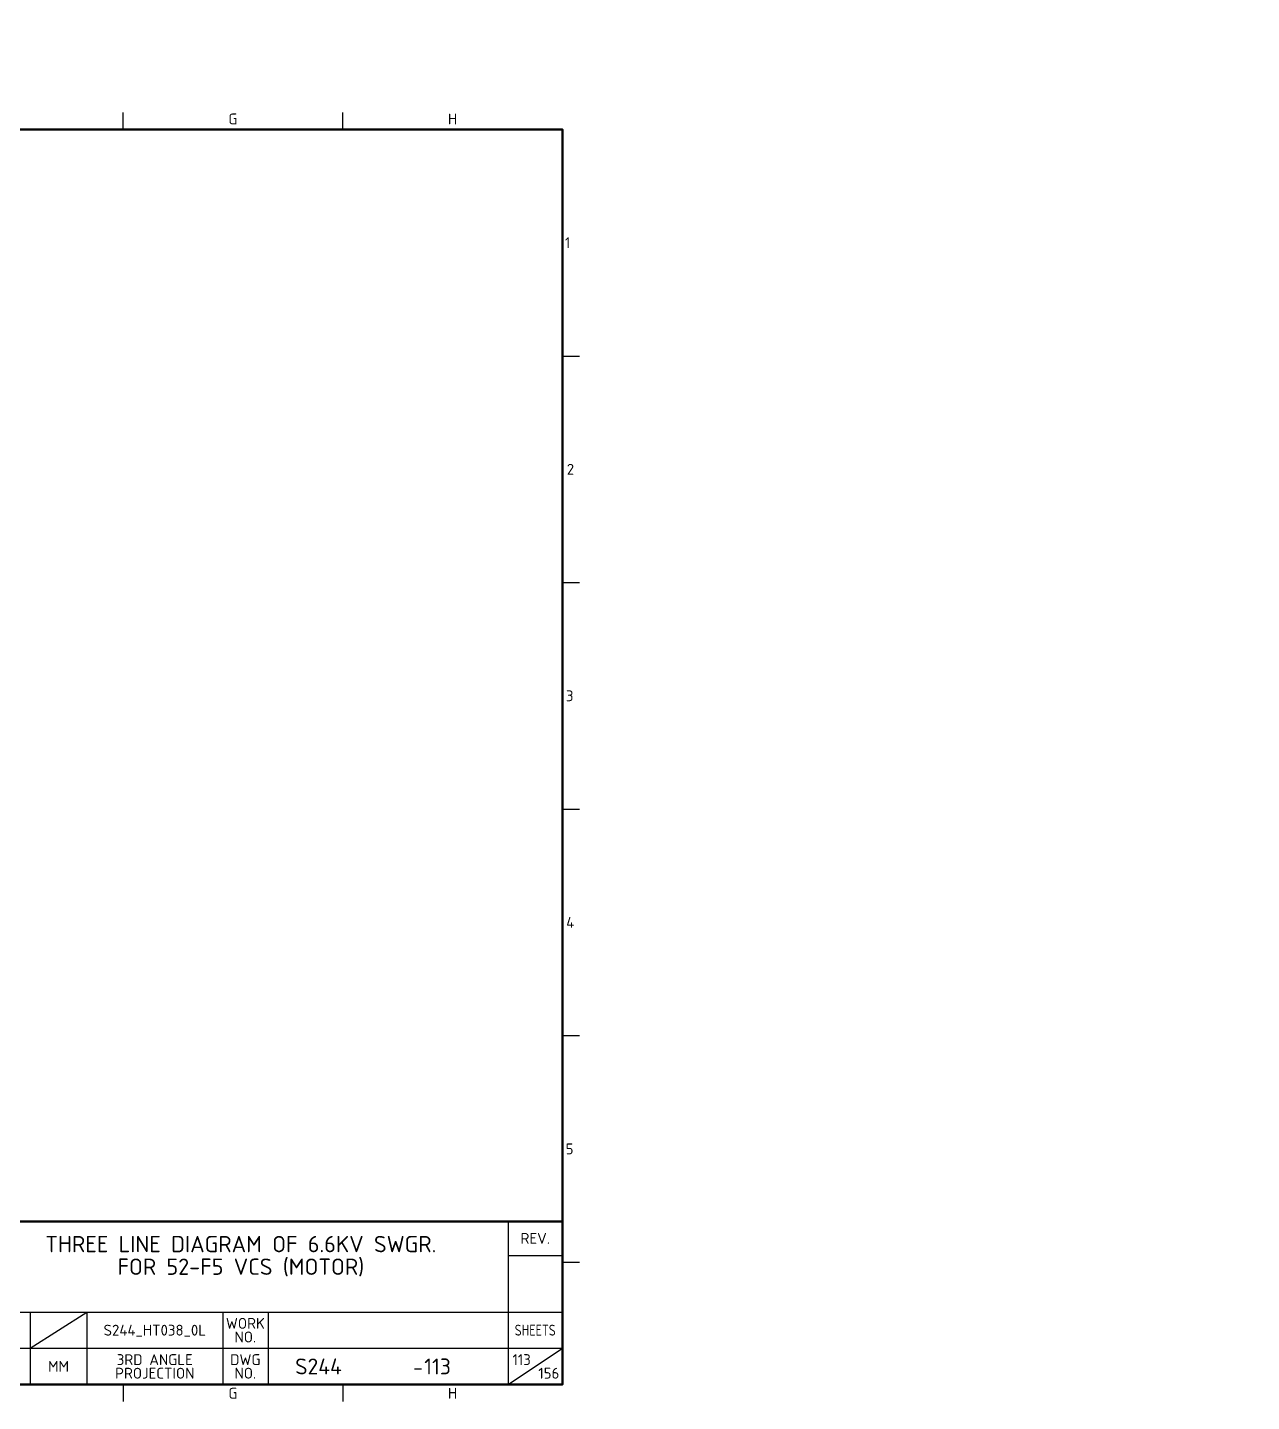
# Model space of a CAD drawing. Header units: millimetres. Extents: x 0 to 640, y 1 to 352.
# Drawn here: x 328.8 to 639.6, y 3.2 to 351.9 of the extents above; entities that cross this region are included whole.
import ezdxf
from ezdxf.enums import TextEntityAlignment as Align

# ---------------------------------------------------------------- set-up
doc = ezdxf.new("R2010")
doc.units = ezdxf.units.MM
for name, color, linetype in [('MISC', 7, 'Continuous'), ('Sheet Line', 3, 'Continuous'), ('Sheet Text', 2, 'Continuous'), ('SYMS', 7, 'Continuous')]:
    doc.layers.add(name, color=color, linetype=linetype)
doc.layers.add('Sheet Out Line', color=2, linetype='Continuous', lineweight=50)
doc.styles.add('WD_IEC', font='ISOCP2.shx', dxfattribs={"width": 1.1, "height": 2.4, "bigfont": 'whgtxt.shx'})
pattern_1 = [(45, (123.85557, 95.69532), (-0.1122532, 0.1122532), [])]
pattern_2 = [(45, (333.85557, 293.19532), (-0.1122532, 0.1122532), [])]

# ---------------------------------------------------------------- blocks, each defined once
blk = doc.blocks.new('LSSA3')
at = {"lineweight": -3}
h = blk.add_hatch(dxfattribs=at)
h.set_pattern_fill('ANSI31', color=256, scale=0.05, style=0)
h.set_pattern_definition(pattern_2)
h.paths.add_polyline_path([(555.99, 306.01), (556.14, 306.01)], flags=17)
edge = h.paths.add_edge_path(flags=17)
edge.add_line((555.83, 306.01), (555.99, 306.01))
edge.add_line((555.83, 306.01), (555.99, 306.01))
h = blk.add_hatch()
h.set_pattern_fill('ANSI31', color=256, scale=0.05, style=0)
h.set_pattern_definition(pattern_1)
h.paths.add_polyline_path([(345.99, 108.51), (346.14, 108.51)], flags=17)
edge = h.paths.add_edge_path(flags=17)
edge.add_line((345.83, 108.51), (345.99, 108.51))
edge.add_line((345.83, 108.51), (345.99, 108.51))
blk.add_line((371.37, 9.97), (372.92, 9.97))
at = {"layer": 'Sheet Line'}
for p, q in [((307, 283.5), (307, 287.25)), ((355.5, 283.5), (355.5, 287.25)), ((404, 233.5), (407.75, 233.5)), ((404, 183.5), (407.75, 183.5)), ((404, 133.5), (407.75, 133.5)), ((404, 83.5), (407.75, 83.5)), ((392, 42.5), (392, 6.5)), ((392, 35), (404, 35)), ((404, 33.5), (407.75, 33.5)), ((164, 22.5), (404, 22.5)), ((286.5, 22.5), (286.5, 6.5)), ((286.5, 14.5), (299, 22.5)), ((299, 22.5), (299, 6.5)), ((329, 22.5), (329, 6.5)), ((339, 22.5), (339, 6.5)), ((269, 14.5), (404, 14.5)), ((392, 6.5), (404, 14.5)), ((307, 6.5), (307, 2.75)), ((355.5, 6.5), (355.5, 2.75))]:
    blk.add_line(p, q, dxfattribs=at)
at = {"layer": 'Sheet Out Line'}
blk.add_line((16, 42.5), (404, 42.5), dxfattribs=at)
blk.add_lwpolyline([(16, 6.5), (404, 6.5), (404, 283.5), (16, 283.5)], close=True, dxfattribs=at)
at = {"style": 'WD_IEC', "width": 1.1}
for tag, height, p in [('DESC4', 2.4, (57.5, 39.5)), ('CUSTOMERS31', 3.8, (219, 38)), ('CUSTOMERS21', 3.8, (219, 35.25)), ('TITLE1', 3.6, (333, 37.5)), ('DESC3', 2.4, (57.5, 33.5)), ('CUSTOMERS32', 3.8, (219, 32.5)), ('TITLE2', 3.6, (333, 32.5)), ('CUSTOMERS22', 3.8, (219, 29.75)), ('RN', 3.5, (398, 28.75)), ('DESC2', 2.4, (57.5, 27.5)), ('CUSTOMERS33', 3.8, (219, 27)), ('TITLE3', 3.6, (333, 27.5)), ('DESC1', 2.4, (57.5, 21.5)), ('FILE', 2.4, (314, 18.5)), ('WORKNO', 3.5, (365.5, 18.5)), ('DESC0', 2.4, (57.5, 15.5)), ('SHN', 2.4, (395, 12)), ('TSH', 2.4, (401, 9))]:
    blk.add_attdef(tag, text='', height=height, dxfattribs=at).set_placement(p, align=Align.MIDDLE_CENTER)
at = {"style": 'WD_IEC'}
for tag, p in [('DATE4', (96.5, 39.5)), ('DRWN4', (111.5, 39.5)), ('DSGN4', (126.5, 39.5)), ('CHKD4', (141.5, 39.5)), ('APPD4', (156.5, 39.5)), ('DATE3', (96.5, 33.5)), ('DRWN3', (111.5, 33.5)), ('DSGN3', (126.5, 33.5)), ('CHKD3', (141.5, 33.5)), ('APPD3', (156.5, 33.5)), ('DATE2', (96.5, 27.5)), ('DRWN2', (111.5, 27.5)), ('DSGN2', (126.5, 27.5)), ('CHKD2', (141.5, 27.5)), ('APPD2', (156.5, 27.5)), ('DATE1', (96.5, 21.5)), ('DRWN1', (111.5, 21.5)), ('DSGN1', (126.5, 21.5)), ('CHKD1', (141.5, 21.5)), ('APPD1', (156.5, 21.5)), ('DATE0', (96.5, 15.5)), ('DRWN0', (111.5, 15.5)), ('DSGN0', (126.5, 15.5)), ('CHKD0', (141.5, 15.5)), ('APPD0', (156.5, 15.5))]:
    blk.add_attdef(tag, text='', height=2.4, dxfattribs=at).set_placement(p, align=Align.MIDDLE_CENTER)
at = {"style": 'WD_IEC', "width": 1.1}
for tag, p in [('DWG1ST', (345, 10.5)), ('DWGNO', (373.49, 10.5))]:
    blk.add_attdef(tag, text='', height=3.5, dxfattribs=at).set_placement(p, align=Align.MIDDLE_LEFT)
at = {"style": 'WD_IEC', "width": 1.1, "flags": 9}
blk.add_attdef('WD_TB', (0, 0), '', height=2.4, dxfattribs=at)
at = {"layer": 'Sheet Text', "style": 'WD_IEC', "width": 1.1}
for s, p in [('G', (331.25, 284.62)), ('H', (379.75, 284.62)), ('G', (331.25, 3.38)), ('H', (379.75, 3.38))]:
    blk.add_text(s, height=2.4, dxfattribs=at).set_placement(p, align=Align.CENTER)
for s, p in [('1', (405.73, 258.5)), ('2', (406.58, 208.5)), ('3', (406.45, 158.5)), ('4', (406.62, 108.5)), ('5', (406.45, 58.5))]:
    blk.add_text(s, height=2.4, dxfattribs=at).set_placement(p, align=Align.MIDDLE_RIGHT)
at = {"layer": 'Sheet Text', "style": 'WD_IEC'}
for s, width, p in [('REV.', 1.1, (398, 38.75)), ('WORK', 1.1, (334, 20)), ('NO.', 1.1, (334, 17)), ('SHEETS', 0.9, (398, 18.5)), ('3RD ANGLE', 1.1, (314, 12)), ('DWG', 1.1, (334, 12)), ('MM', 1.1, (292.75, 10.5)), ('PROJECTION', 1.1, (314, 9)), ('NO.', 1.1, (334, 9))]:
    blk.add_text(s, height=2.4, dxfattribs=dict(at, width=width)).set_placement(p, align=Align.MIDDLE_CENTER)

msp = doc.modelspace()

# ---------------------------------------------------------------- hatches: boundary and pattern name
at = {"lineweight": -3}
h = msp.add_hatch(dxfattribs=at)
h.set_pattern_fill('ANSI31', color=256, scale=0.05, style=0)
h.set_pattern_definition(pattern_2)
h.paths.add_polyline_path([(555.99, 306.01), (556.14, 306.01)], flags=17)
edge = h.paths.add_edge_path(flags=17)
edge.add_line((555.83, 306.01), (555.99, 306.01))
edge.add_line((555.83, 306.01), (555.99, 306.01))
h = msp.add_hatch()
h.set_pattern_fill('ANSI31', color=256, scale=0.05, style=0)
h.set_pattern_definition(pattern_1)
h.paths.add_polyline_path([(345.99, 108.51), (346.14, 108.51)], flags=17)
edge = h.paths.add_edge_path(flags=17)
edge.add_line((345.83, 108.51), (345.99, 108.51))
edge.add_line((345.83, 108.51), (345.99, 108.51))

# ---------------------------------------------------------------- block references
at = {"layer": 'SYMS'}
ref = msp.add_blockref('LSSA3', (0, 0), dxfattribs=dict(at, xscale=1.15, yscale=1.15, zscale=1.15))
ref.add_attrib('FILE', 'S244_HT038_0L', dxfattribs={"layer": 'MISC', "height": 2.76, "style": 'WD_IEC', "width": 1.1}).set_placement((361.1, 21.27), align=Align.MIDDLE_CENTER)
ref.add_attrib('DWG1ST', 'S244', dxfattribs={"layer": 'MISC', "height": 4.025, "style": 'WD_IEC', "width": 1.1}).set_placement((396.75, 12.07), align=Align.MIDDLE_LEFT)
ref.add_attrib('DWGNO', '113', dxfattribs={"layer": 'MISC', "height": 4.025, "style": 'WD_IEC', "width": 1.1}).set_placement((429.51, 12.07), align=Align.MIDDLE_LEFT)
ref.add_attrib('TITLE1', 'THREE LINE DIAGRAM OF 6.6KV SWGR.', dxfattribs={"layer": 'MISC', "height": 4.14, "style": 'WD_IEC', "width": 1.1}).set_placement((382.95, 43.12), align=Align.MIDDLE_CENTER)
ref.add_attrib('SHN', '113', dxfattribs={"layer": 'MISC', "height": 2.76, "style": 'WD_IEC', "width": 1.1}).set_placement((454.25, 13.8), align=Align.MIDDLE_CENTER)
ref.add_attrib('TSH', '156', dxfattribs={"layer": 'MISC', "height": 2.76, "style": 'WD_IEC', "width": 1.1}).set_placement((461.15, 10.35), align=Align.MIDDLE_CENTER)
ref.add_attrib('TITLE2', 'FOR 52-F5 VCS (MOTOR)', dxfattribs={"layer": 'MISC', "height": 4.14, "style": 'WD_IEC', "width": 1.1}).set_placement((382.95, 37.38), align=Align.MIDDLE_CENTER)

doc.saveas('drawing.dxf')
